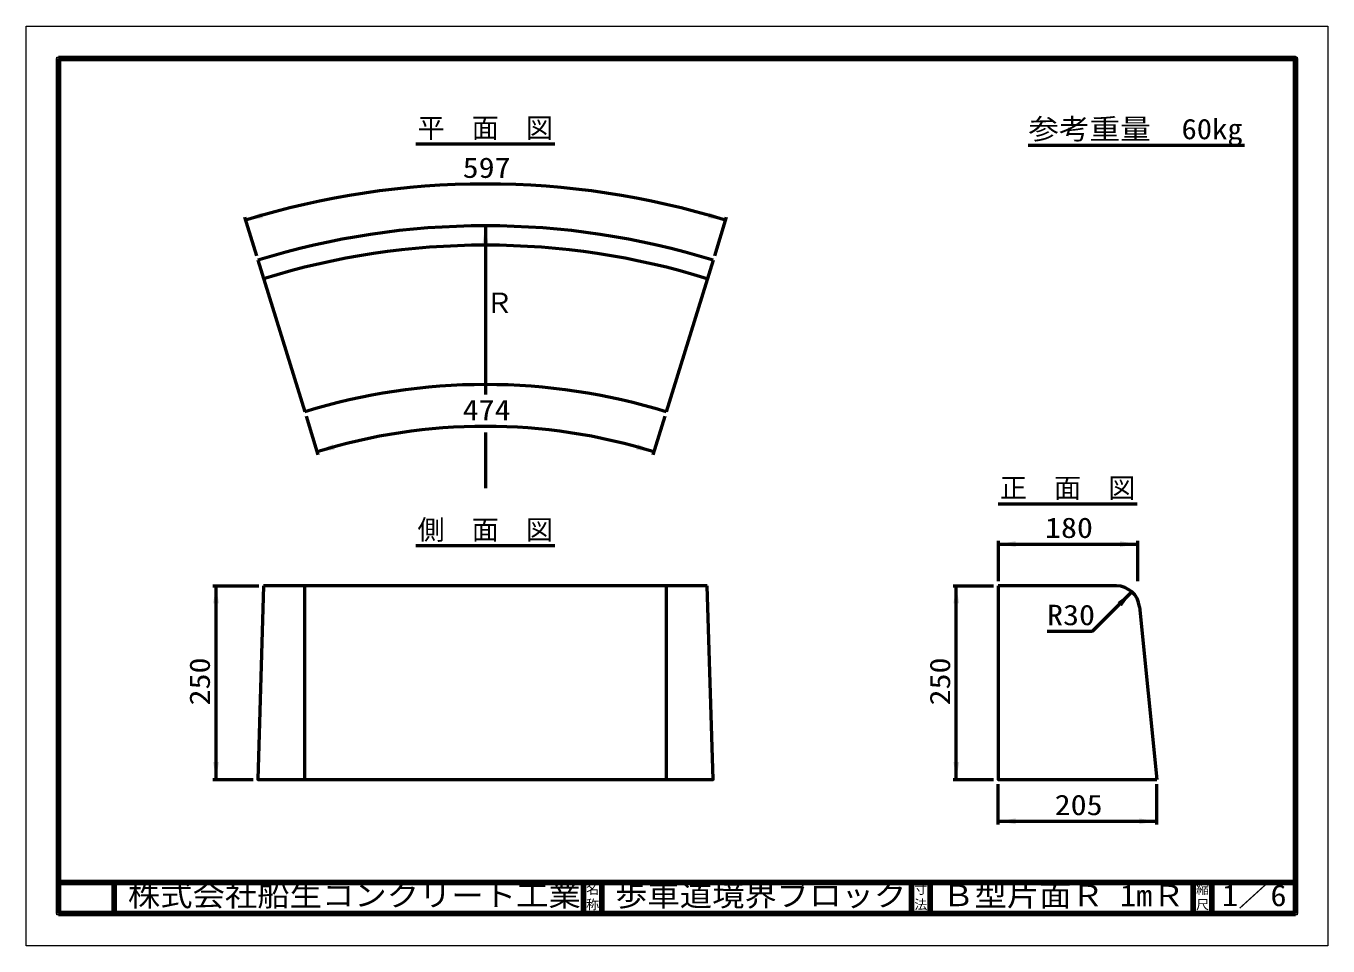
# Model space of a CAD drawing. Units: millimetres, scale not verified, with parts at other scales. Extents: x -2102 to 2102, y -1485 to 1485.
import ezdxf
from ezdxf.enums import TextEntityAlignment as Align

# ---------------------------------------------------------------- set-up
doc = ezdxf.new("R2010")
doc.units = ezdxf.units.MM
doc.header["$LTSCALE"] = 5
doc.layers.add('0-0_V-nasSTD', color=7, linetype='Continuous', lineweight=50)
doc.layers.add('0-1_0', color=7, linetype='Continuous', lineweight=50)
doc.styles.add('ＭＳ ゴシック', font='')
doc.styles.get('ＭＳ ゴシック').set_extended_font_data('MS Gothic')

msp = doc.modelspace()

# ---------------------------------------------------------------- linework, layer by layer
at = {"layer": '0-0_V-nasSTD', "lineweight": 100}
for p, q in [((-1997.5, 1380), (-1997.5, -1380)), ((-302.5, -1280), (-302.5, -1380)), ((-242.5, -1280), (-242.5, -1380)), ((757.5, -1280), (757.5, -1380)), ((817.5, -1280), (817.5, -1380)), ((1667.5, -1280), (1667.5, -1380)), ((1727.5, -1280), (1727.5, -1380)), ((-1997.5, -1380), (1997.5, -1380))]:
    msp.add_line(p, q, dxfattribs=at)
at = {"layer": '0-0_V-nasSTD'}
for p, q in [((-1396.707, 867.423), (-1358.289, 743.23)), ((159.207, 867.423), (120.789, 743.23)), ((-618.75, 840), (-618.75, 295)), ((-1353.857, 728.9), (-1202.402, 239.29)), ((116.357, 728.9), (-35.098, 239.29)), ((-1197.97, 224.96), (-1159.552, 100.766)), ((-39.53, 224.96), (-77.948, 100.766)), ((-618.75, 172.5), (-618.75, -7.5)), ((1037.053, -177.5), (1037.053, -307.5)), ((1037.053, -187.5), (1487.053, -187.5)), ((1487.053, -177.5), (1487.053, -307.5)), ((-1498.857, -322.5), (-1350.857, -322.5)), ((-1488.857, -947.5), (-1488.857, -322.5)), ((97.887, -322.5), (-1335.387, -322.5)), ((-1202.402, -947.5), (-1202.402, -322.5)), ((-35.098, -322.5), (-35.098, -947.5)), ((892.053, -322.5), (1022.053, -322.5)), ((902.053, -947.5), (902.053, -322.5)), ((1419.179, -322.5), (1037.053, -322.5)), ((1342.225, -469.17), (1469.504, -341.891)), ((1493.807, -390.037), (1549.553, -947.5)), ((1195.225, -469.17), (1342.225, -469.17)), ((-1498.857, -947.5), (-1368.857, -947.5)), ((892.053, -947.5), (1022.053, -947.5)), ((1037.053, -1092.5), (1037.053, -962.5)), ((1549.553, -1092.5), (1549.553, -962.5)), ((1037.053, -1082.5), (1549.553, -1082.5))]:
    msp.add_line(p, q, dxfattribs=at)
at = {"layer": '0-0_V-nasSTD', "lineweight": 18}
for points in [[(-2102.5, -1485), (-2102.5, 1485), (2102.5, 1485), (2102.5, -1485)], [(-2002.5, -1385), (-2002.5, 1385), (2002.5, 1385), (2002.5, -1385)]]:
    msp.add_lwpolyline(points, close=True, dxfattribs=at)
at = {"layer": '0-0_V-nasSTD', "lineweight": 100}
msp.add_lwpolyline([(1997.5, -1380), (1997.5, 1380), (-1997.5, 1380)], dxfattribs=at)
at = {"layer": '0-0_V-nasSTD'}
for points in [[(-1335.387, -322.5), (-1353.857, -947.5), (116.357, -947.5), (97.887, -322.5)], [(1037.053, -322.5), (1037.053, -947.5), (1549.553, -947.5)]]:
    msp.add_lwpolyline(points, dxfattribs=at)
for centre, radius, start, end in [((-618.75, -1647.5), 2622.5, 72.81127, 107.18873), ((-618.75, -1647.5), 2487.5, 72.81127, 107.18873), ((-618.75, -1647.5), 2425, 72.81127, 107.18873), ((-618.75, -1647.5), 1975, 72.81127, 107.18873), ((-618.75, -1647.5), 1840, 72.81127, 107.18873), ((1419.179, -397.5), 75, 5.71059, 90)]:
    msp.add_arc(centre, radius, start, end, dxfattribs=at)
for points in [[(-1393.752, 857.87), (-1342.513, 882.901), (-1337.165, 864.93)], [(99.665, 864.93), (105.013, 882.901), (156.252, 857.87)], [(-628.125, 783.75), (-618.75, 840), (-609.375, 783.75)], [(-1162.507, 110.319), (-1111.155, 135.116), (-1105.888, 117.121)], [(-131.612, 117.121), (-126.345, 135.116), (-74.993, 110.319)], [(1037.053, -187.5), (1093.303, -196.875), (1093.303, -178.125)], [(1430.803, -196.875), (1430.803, -178.125), (1487.053, -187.5)], [(-1498.232, -378.75), (-1488.857, -322.5), (-1479.482, -378.75)], [(892.678, -378.75), (902.053, -322.5), (911.428, -378.75)], [(1423.101, -375.037), (1436.359, -388.295), (1469.504, -341.891)], [(-1498.232, -891.25), (-1488.857, -947.5), (-1479.482, -891.25)], [(892.678, -891.25), (902.053, -947.5), (911.428, -891.25)], [(1037.053, -1082.5), (1093.303, -1091.875), (1093.303, -1073.125)], [(1493.303, -1091.875), (1493.303, -1073.125), (1549.553, -1082.5)]]:
    msp.add_solid(points, dxfattribs=at)
at = {"layer": '0-1_0'}
for p, q in [((-843.125, 1105), (-394.375, 1105)), ((1832.5, 1099.806), (1134.5, 1099.806)), ((1037.678, -57.5), (1486.428, -57.5)), ((-843.125, -192.5), (-394.375, -192.5))]:
    msp.add_line(p, q, dxfattribs=at)
at = {"layer": '0-1_0', "lineweight": 100}
for p, q in [((-1997.5, -1280), (1997.5, -1280)), ((-1817.5, -1280), (-1817.5, -1380))]:
    msp.add_line(p, q, dxfattribs=at)

# ---------------------------------------------------------------- texts
at = {"layer": '0-0_V-nasSTD', "style": 'ＭＳ ゴシック'}
for s, height, p in [('平\u3000面\u3000図', 64.15, (-838.125, 1105)), ('Ｒ', 65.98, (-618.75, 538.75)), ('正\u3000面\u3000図', 64.15, (1042.678, -57.5)), ('側\u3000面\u3000図', 64.15, (-838.125, -192.5)), ('名', 30.79, (-293.518, -1326.001)), ('寸', 30.79, (766.482, -1326.001)), ('縮', 30.79, (1676.482, -1326.001)), ('称', 30.79, (-293.524, -1375.99)), ('法', 30.79, (766.476, -1375.99)), ('尺', 30.79, (1676.476, -1375.99))]:
    msp.add_text(s, height=height, dxfattribs=at).set_placement(p, align=Align.BOTTOM_LEFT)
for s, height, width, p in [('参考重量\u300060kg', 65.98, 1.1, (1134.5, 1099.806)), ('597', 65.98, 1.15, (-692.25, 975)), ('474', 65.98, 1.15, (-692.25, 192.5)), ('180', 65.98, 1.15, (1188.553, -187.5)), ('R30', 65.98, 1.15, (1195.225, -469.17)), ('205', 65.98, 1.15, (1219.803, -1082.5)), ('株式会社船生コンクリート工業', 69.65, 1.1, (-1773.75, -1377.5)), ('歩車道境界ブロック', 69.65, 1.1, (-200, -1377.5)), ('Ｂ型片面Ｒ 1mＲ', 69.65, 1.1, (856.25, -1377.5)), ('1／6', 69.65, 1.1, (1760, -1377.418))]:
    msp.add_text(s, height=height, dxfattribs=dict(at, width=width)).set_placement(p, align=Align.BOTTOM_LEFT)
at = {"layer": '0-0_V-nasSTD', "style": 'ＭＳ ゴシック', "width": 1.15}
for p in [(-1488.857, -708.5), (902.053, -708.5)]:
    msp.add_text('250', height=65.98, rotation=90, dxfattribs=at).set_placement(p, align=Align.BOTTOM_LEFT)

doc.saveas('drawing.dxf')
